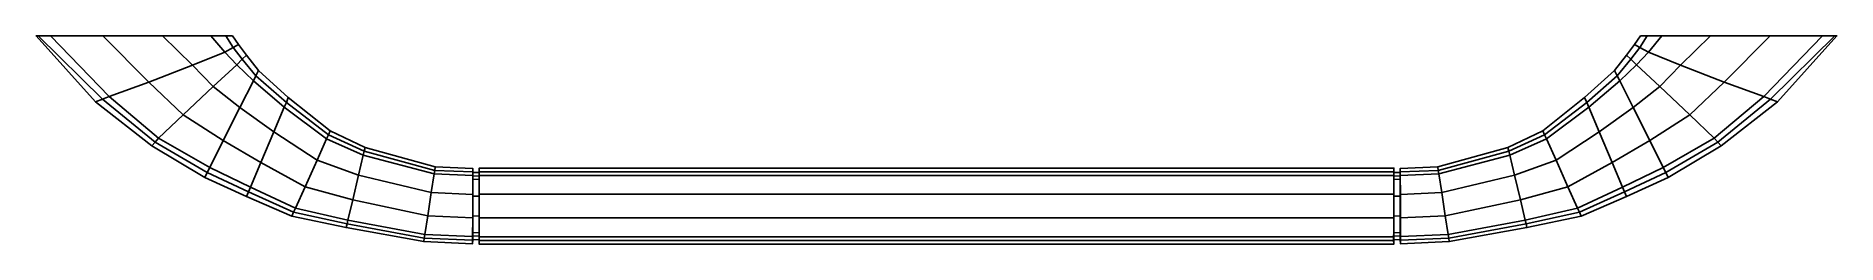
# Model space of a CAD drawing. Extents: x -128 to 127, y -29 to 0.
import ezdxf

# ---------------------------------------------------------------- set-up
doc = ezdxf.new("R2010")
doc.units = 0
doc.layers.add('METAL', color=204, linetype='CONTINUOUS')

msp = doc.modelspace()

# ---------------------------------------------------------------- meshes
at = {"layer": 'METAL'}
mesh = msp.add_polyface(dxfattribs=at)
corners = [(-119.06, -9.34, 0.2), (-118.1, -8.96, 1.63), (-127.18, 0, 1.44), (-127.5, 0, 0.2), (-117.15, -8.59, 3.07), (-111.51, -6.56, 4.84), (-118.04, 0, 4.21), (-125.45, 0, 2.63), (-105.34, -4.14, 4.84), (-109.58, 0, 4.21), (-100.79, -2.31, 3.07), (-102.73, 0, 2.68), (-99.58, -1.65, 1.63), (-100.61, 0, 1.44), (-103.62, -20.07, 0.2), (-103.26, -19.34, 1.93), (-110.62, -15.03, 1.79), (-111.1, -15.58, 0.2), (-100.99, -14.83, 5.79), (-106.68, -11.19, 5.34), (-110.14, -14.47, 3.38), (-102.89, -18.62, 3.65), (-98.64, -10.14, 5.79), (-102.42, -7.14, 5.34), (-96.73, -6.36, 3.65), (-99.09, -4.09, 3.38), (-97.71, -22.75, 0.2), (-97.43, -22.08, 2.14), (-98.33, -3.29, 1.79), (-97.15, -21.41, 4.07), (-98.85, -1.19, 0.2), (-99.69, 0, 0.2), (-127.18, 0, -1.04), (-118.1, -8.96, -1.23), (-117.15, -8.59, -2.67), (-125.45, 0, -2.23), (-118.04, 0, -3.81), (-111.51, -6.56, -4.44), (-109.58, 0, -3.81), (-105.34, -4.14, -4.44), (-102.73, 0, -2.28), (-100.79, -2.31, -2.67), (-100.61, 0, -1.04), (-99.58, -1.65, -1.23), (-110.62, -15.03, -1.39), (-103.26, -19.34, -1.53), (-100.99, -14.83, -5.39), (-102.89, -18.62, -3.25), (-110.14, -14.47, -2.98), (-106.68, -11.19, -4.94), (-98.64, -10.14, -5.39), (-102.42, -7.14, -4.94), (-96.73, -6.36, -3.25), (-99.09, -4.09, -2.98), (-97.43, -22.08, -1.73), (-98.33, -3.29, -1.39), (-97.15, -21.41, -3.67)]
mesh.append_faces([[corners[k] for k in face] for face in [(0, 1, 2, 3), (4, 5, 6, 7), (5, 8, 9, 6), (8, 10, 11, 9), (10, 12, 13, 11), (14, 15, 16, 17), (18, 19, 20, 21), (22, 23, 19, 18), (24, 25, 23, 22), (26, 27, 15, 14), (17, 16, 1, 0), (20, 19, 5, 4), (19, 23, 8, 5), (23, 25, 10, 8), (25, 28, 12, 10), (1, 4, 7, 2), (15, 21, 20, 16), (29, 21, 15, 27), (16, 20, 4, 1), (12, 30, 31, 13), (0, 3, 32, 33), (34, 35, 36, 37), (37, 36, 38, 39), (39, 38, 40, 41), (41, 40, 42, 43), (14, 17, 44, 45), (46, 47, 48, 49), (50, 46, 49, 51), (52, 50, 51, 53), (26, 14, 45, 54), (17, 0, 33, 44), (48, 34, 37, 49), (49, 37, 39, 51), (51, 39, 41, 53), (53, 41, 43, 55), (33, 32, 35, 34), (45, 44, 48, 47), (56, 54, 45, 47), (44, 33, 34, 48), (43, 42, 31, 30)]])
mesh = msp.add_polyface(dxfattribs=at)
corners = [(119.02, -9.34, 0.2), (127.46, 0, 0.2), (127.14, 0, 1.44), (118.07, -8.96, 1.63), (117.11, -8.59, 3.07), (125.42, 0, 2.63), (118, 0, 4.21), (111.48, -6.56, 4.84), (109.54, 0, 4.21), (105.3, -4.14, 4.84), (102.69, 0, 2.68), (100.76, -2.31, 3.07), (100.57, 0, 1.44), (99.54, -1.65, 1.63), (103.58, -20.07, 0.2), (111.07, -15.58, 0.2), (110.58, -15.03, 1.79), (103.22, -19.34, 1.93), (100.95, -14.83, 5.79), (102.86, -18.62, 3.65), (110.1, -14.47, 3.38), (106.65, -11.19, 5.34), (98.6, -10.14, 5.79), (102.38, -7.14, 5.34), (96.7, -6.36, 3.65), (99.06, -4.09, 3.38), (97.68, -22.75, 0.2), (97.39, -22.08, 2.14), (95.63, -17.91, 6.25), (97.11, -21.41, 4.07), (98.29, -3.29, 1.79), (99.65, 0, 0.2), (98.81, -1.19, 0.2), (118.07, -8.96, -1.23), (127.14, 0, -1.04), (117.11, -8.59, -2.67), (111.48, -6.56, -4.44), (118, 0, -3.81), (125.42, 0, -2.23), (105.3, -4.14, -4.44), (109.54, 0, -3.81), (100.76, -2.31, -2.67), (102.69, 0, -2.28), (99.54, -1.65, -1.23), (100.57, 0, -1.04), (103.22, -19.34, -1.53), (110.58, -15.03, -1.39), (100.95, -14.83, -5.39), (106.65, -11.19, -4.94), (110.1, -14.47, -2.98), (102.86, -18.62, -3.25), (98.6, -10.14, -5.39), (102.38, -7.14, -4.94), (96.7, -6.36, -3.25), (99.06, -4.09, -2.98), (97.39, -22.08, -1.73), (98.29, -3.29, -1.39), (97.11, -21.41, -3.67)]
mesh.append_faces([[corners[k] for k in face] for face in [(0, 1, 2, 3), (4, 5, 6, 7), (7, 6, 8, 9), (9, 8, 10, 11), (11, 10, 12, 13), (14, 15, 16, 17), (18, 19, 20, 21), (22, 18, 21, 23), (24, 22, 23, 25), (26, 14, 17, 27), (28, 29, 19, 18), (15, 0, 3, 16), (20, 4, 7, 21), (21, 7, 9, 23), (23, 9, 11, 25), (25, 11, 13, 30), (3, 2, 5, 4), (17, 16, 20, 19), (29, 27, 17, 19), (16, 3, 4, 20), (13, 12, 31, 32), (0, 33, 34, 1), (35, 36, 37, 38), (36, 39, 40, 37), (39, 41, 42, 40), (41, 43, 44, 42), (14, 45, 46, 15), (47, 48, 49, 50), (51, 52, 48, 47), (53, 54, 52, 51), (26, 55, 45, 14), (15, 46, 33, 0), (49, 48, 36, 35), (48, 52, 39, 36), (52, 54, 41, 39), (54, 56, 43, 41), (33, 35, 38, 34), (45, 50, 49, 46), (57, 50, 45, 55), (46, 49, 35, 33), (43, 32, 31, 44)]])
mesh = msp.add_polyface(dxfattribs=at)
corners = [(-99.09, -4.09, 3.38), (-96.73, -6.36, 3.65), (-96.37, -5.63, 1.93), (-98.33, -3.29, 1.79), (-95.66, -17.91, 6.25), (-100.99, -14.83, 5.79), (-102.89, -18.62, 3.65), (-97.15, -21.41, 4.07), (-93.83, -13.58, 6.25), (-98.64, -10.14, 5.79), (-92.35, -10.08, 4.07), (-92.06, -9.41, 2.14), (-91.3, -25.54, 0.2), (-91.04, -24.96, 2.27), (-97.43, -22.08, 2.14), (-97.71, -22.75, 0.2), (-89.41, -21.36, 6.88), (-90.78, -24.39, 4.33), (-87.72, -17.62, 6.88), (-86.36, -14.59, 4.33), (-86.1, -14.02, 2.27), (-83.6, -27.16, 0.2), (-83.47, -26.62, 2.38), (-82.67, -23.23, 7.24), (-83.34, -26.08, 4.55), (-81.84, -19.72, 7.24), (-81.17, -16.88, 4.55), (-96.01, -4.91, 0.2), (-97.68, -2.72, 0.2), (-91.78, -8.74, 0.2), (-85.84, -13.44, 0.2), (-98.85, -1.19, 0.2), (-99.58, -1.65, 1.63), (-99.09, -4.09, -2.98), (-98.33, -3.29, -1.39), (-96.37, -5.63, -1.53), (-96.73, -6.36, -3.25), (-95.66, -17.91, -5.85), (-97.15, -21.41, -3.67), (-102.89, -18.62, -3.25), (-100.99, -14.83, -5.39), (-93.83, -13.58, -5.85), (-98.64, -10.14, -5.39), (-92.35, -10.08, -3.67), (-92.06, -9.41, -1.73), (-97.43, -22.08, -1.73), (-91.04, -24.96, -1.86), (-89.41, -21.36, -6.48), (-90.78, -24.39, -3.93), (-87.72, -17.62, -6.48), (-86.36, -14.59, -3.93), (-86.1, -14.02, -1.86), (-83.47, -26.62, -1.97), (-82.67, -23.23, -6.84), (-83.34, -26.08, -4.15), (-81.84, -19.72, -6.84), (-81.17, -16.88, -4.15), (-99.58, -1.65, -1.23)]
mesh.append_faces([[corners[k] for k in face] for face in [(0, 1, 2, 3), (4, 5, 6, 7), (8, 9, 5, 4), (10, 1, 9, 8), (1, 10, 11, 2), (12, 13, 14, 15), (16, 4, 7, 17), (18, 8, 4, 16), (19, 10, 8, 18), (10, 19, 20, 11), (21, 22, 13, 12), (23, 16, 17, 24), (25, 18, 16, 23), (26, 19, 18, 25), (17, 7, 14, 13), (24, 17, 13, 22), (27, 28, 3, 2), (29, 27, 2, 11), (30, 29, 11, 20), (28, 31, 32, 3), (33, 34, 35, 36), (37, 38, 39, 40), (41, 37, 40, 42), (43, 41, 42, 36), (36, 35, 44, 43), (12, 15, 45, 46), (47, 48, 38, 37), (49, 47, 37, 41), (50, 49, 41, 43), (43, 44, 51, 50), (21, 12, 46, 52), (53, 54, 48, 47), (55, 53, 47, 49), (56, 55, 49, 50), (48, 46, 45, 38), (54, 52, 46, 48), (27, 35, 34, 28), (29, 44, 35, 27), (30, 51, 44, 29), (28, 34, 57, 31)]])
mesh = msp.add_polyface(dxfattribs=at)
corners = [(99.06, -4.09, 3.38), (98.29, -3.29, 1.79), (96.33, -5.63, 1.93), (96.7, -6.36, 3.65), (93.79, -13.58, 6.25), (95.63, -17.91, 6.25), (100.95, -14.83, 5.79), (98.6, -10.14, 5.79), (92.31, -10.08, 4.07), (92.03, -9.41, 2.14), (91.27, -25.54, 0.2), (97.68, -22.75, 0.2), (97.39, -22.08, 2.14), (91.01, -24.96, 2.27), (89.38, -21.36, 6.88), (90.74, -24.39, 4.33), (97.11, -21.41, 4.07), (87.69, -17.62, 6.88), (86.32, -14.59, 4.33), (86.06, -14.02, 2.27), (83.56, -27.16, 0.2), (83.44, -26.62, 2.38), (82.64, -23.23, 7.24), (83.31, -26.08, 4.55), (81.8, -19.72, 7.24), (81.13, -16.88, 4.55), (95.97, -4.91, 0.2), (97.65, -2.72, 0.2), (91.74, -8.74, 0.2), (85.8, -13.44, 0.2), (99.54, -1.65, 1.63), (98.81, -1.19, 0.2), (99.06, -4.09, -2.98), (96.7, -6.36, -3.25), (96.33, -5.63, -1.53), (98.29, -3.29, -1.39), (95.63, -17.91, -5.85), (100.95, -14.83, -5.39), (102.86, -18.62, -3.25), (97.11, -21.41, -3.67), (93.79, -13.58, -5.85), (98.6, -10.14, -5.39), (92.31, -10.08, -3.67), (92.03, -9.41, -1.73), (91.01, -24.96, -1.86), (97.39, -22.08, -1.73), (89.38, -21.36, -6.48), (90.74, -24.39, -3.93), (87.69, -17.62, -6.48), (86.32, -14.59, -3.93), (86.06, -14.02, -1.86), (83.44, -26.62, -1.97), (82.64, -23.23, -6.84), (83.31, -26.08, -4.15), (81.8, -19.72, -6.84), (81.13, -16.88, -4.15), (81, -16.34, -1.97), (99.54, -1.65, -1.23)]
mesh.append_faces([[corners[k] for k in face] for face in [(0, 1, 2, 3), (4, 5, 6, 7), (8, 4, 7, 3), (3, 2, 9, 8), (10, 11, 12, 13), (14, 15, 16, 5), (17, 14, 5, 4), (18, 17, 4, 8), (8, 9, 19, 18), (20, 10, 13, 21), (22, 23, 15, 14), (24, 22, 14, 17), (25, 24, 17, 18), (15, 13, 12, 16), (23, 21, 13, 15), (26, 2, 1, 27), (28, 9, 2, 26), (29, 19, 9, 28), (27, 1, 30, 31), (32, 33, 34, 35), (36, 37, 38, 39), (40, 41, 37, 36), (42, 33, 41, 40), (33, 42, 43, 34), (10, 44, 45, 11), (46, 36, 39, 47), (48, 40, 36, 46), (49, 42, 40, 48), (42, 49, 50, 43), (20, 51, 44, 10), (52, 46, 47, 53), (54, 48, 46, 52), (55, 49, 48, 54), (49, 55, 56, 50), (47, 39, 45, 44), (53, 47, 44, 51), (26, 27, 35, 34), (28, 26, 34, 43), (29, 28, 43, 50), (27, 31, 57, 35)]])
mesh = msp.add_polyface(dxfattribs=at)
corners = [(-86.36, -14.59, 4.33), (-81.17, -16.88, 4.55), (-81.04, -16.34, 2.38), (-86.1, -14.02, 2.27), (-72.62, -29.13, 0.2), (-72.54, -28.63, 2.58), (-83.47, -26.62, 2.38), (-83.6, -27.16, 0.2), (-72.05, -25.47, 7.9), (-82.67, -23.23, 7.24), (-83.34, -26.08, 4.55), (-72.46, -28.12, 4.96), (-71.54, -22.2, 7.9), (-81.84, -19.72, 7.24), (-71.13, -19.55, 4.96), (-71.06, -19.04, 2.58), (-65.69, -29.44, 0.2), (-65.69, -28.93, 2.58), (-65.69, -28.42, 4.96), (-65.68, -25.75, 7.9), (-65.68, -22.45, 7.9), (-65.68, -19.78, 4.96), (-65.68, -19.27, 2.58), (-80.91, -15.79, 0.2), (-85.84, -13.44, 0.2), (-70.98, -18.54, 0.2), (-86.36, -14.59, -3.93), (-86.1, -14.02, -1.86), (-81.04, -16.34, -1.97), (-81.17, -16.88, -4.15), (-83.47, -26.62, -1.97), (-72.54, -28.63, -2.18), (-72.05, -25.47, -7.5), (-72.46, -28.12, -4.56), (-83.34, -26.08, -4.15), (-82.67, -23.23, -6.84), (-71.54, -22.2, -7.5), (-81.84, -19.72, -6.84), (-71.13, -19.55, -4.56), (-71.06, -19.04, -2.18), (-65.69, -28.93, -2.18), (-65.68, -25.75, -7.5), (-65.69, -28.42, -4.56), (-65.68, -22.45, -7.5), (-65.68, -19.78, -4.56), (-65.68, -19.27, -2.18), (-65.68, -18.76, 0.2), (-65.69, -28.93, -2.18), (-65.69, -28.42, -4.56), (-65.66, -27.87, -4.28), (-65.66, -28.33, -2.05), (-65.69, -28.42, -4.56), (-65.68, -25.75, -7.5), (-65.68, -25.5, -6.94), (-65.66, -27.87, -4.28), (-65.68, -25.75, -7.5), (-65.68, -22.45, -7.5), (-65.68, -22.69, -6.94), (-65.68, -25.5, -6.94), (-65.68, -22.45, -7.5), (-65.68, -19.78, -4.56), (-65.66, -20.32, -4.28), (-65.68, -22.69, -6.94), (-65.68, -19.78, 4.96), (-65.68, -22.45, 7.9), (-65.68, -22.69, 7.34), (-65.66, -20.32, 4.68), (-65.68, -22.45, 7.9), (-65.68, -25.75, 7.9), (-65.68, -25.5, 7.34), (-65.68, -22.69, 7.34), (-65.68, -25.75, 7.9), (-65.69, -28.42, 4.96), (-65.66, -27.87, 4.68), (-65.68, -25.5, 7.34), (-65.69, -28.42, 4.96), (-65.69, -28.93, 2.58), (-65.66, -28.33, 2.45), (-65.66, -27.87, 4.68)]
mesh.append_faces([[corners[k] for k in face] for face in [(0, 1, 2, 3), (4, 5, 6, 7), (8, 9, 10, 11), (12, 13, 9, 8), (14, 1, 13, 12), (1, 14, 15, 2), (16, 17, 5, 4), (18, 19, 8, 11), (19, 20, 12, 8), (20, 21, 14, 12), (21, 22, 15, 14), (11, 10, 6, 5), (23, 24, 3, 2), (25, 23, 2, 15), (26, 27, 28, 29), (4, 7, 30, 31), (32, 33, 34, 35), (36, 32, 35, 37), (38, 36, 37, 29), (29, 28, 39, 38), (31, 40, 16, 4), (32, 41, 42, 33), (36, 43, 41, 32), (38, 44, 43, 36), (39, 45, 44, 38), (33, 31, 30, 34), (23, 28, 27, 24), (25, 39, 28, 23), (11, 5, 17, 18), (25, 15, 22, 46), (40, 31, 33, 42), (45, 39, 25, 46), (47, 48, 49, 50), (51, 52, 53, 54), (55, 56, 57, 58), (59, 60, 61, 62), (63, 64, 65, 66), (67, 68, 69, 70), (71, 72, 73, 74), (75, 76, 77, 78)]])
mesh = msp.add_polyface(dxfattribs=at)
corners = [(86.32, -14.59, 4.33), (86.06, -14.02, 2.27), (81, -16.34, 2.38), (81.13, -16.88, 4.55), (72.58, -29.13, 0.2), (83.56, -27.16, 0.2), (83.44, -26.62, 2.38), (72.5, -28.63, 2.58), (72.01, -25.47, 7.9), (72.42, -28.12, 4.96), (83.31, -26.08, 4.55), (82.64, -23.23, 7.24), (71.51, -22.2, 7.9), (81.8, -19.72, 7.24), (71.1, -19.55, 4.96), (71.02, -19.04, 2.58), (65.65, -29.44, 0.2), (65.65, -28.93, 2.58), (65.65, -28.42, 4.96), (65.65, -25.75, 7.9), (65.65, -22.45, 7.9), (65.64, -19.78, 4.96), (65.64, -19.27, 2.58), (80.87, -15.79, 0.2), (85.8, -13.44, 0.2), (70.94, -18.54, 0.2), (72.5, -28.63, -2.18), (83.44, -26.62, -1.97), (72.01, -25.47, -7.5), (82.64, -23.23, -6.84), (83.31, -26.08, -4.15), (72.42, -28.12, -4.56), (71.51, -22.2, -7.5), (81.8, -19.72, -6.84), (71.1, -19.55, -4.56), (81.13, -16.88, -4.15), (71.02, -19.04, -2.18), (81, -16.34, -1.97), (65.65, -28.93, -2.18), (65.65, -28.42, -4.56), (65.65, -25.75, -7.5), (65.65, -22.45, -7.5), (65.64, -19.78, -4.56), (65.64, -19.27, -2.18), (86.06, -14.02, -1.86), (65.64, -18.76, 0.2), (65.65, -29.44, 0.2), (65.62, -28.82, 0.2), (65.62, -28.33, -2.05), (65.65, -28.93, -2.18), (65.65, -28.93, -2.18), (65.62, -28.33, -2.05), (65.63, -27.87, -4.28), (65.65, -28.42, -4.56), (65.65, -28.42, -4.56), (65.63, -27.87, -4.28), (65.64, -25.5, -6.94), (65.65, -25.75, -7.5), (65.65, -25.75, -7.5), (65.64, -25.5, -6.94), (65.64, -22.69, -6.94), (65.65, -22.45, -7.5), (65.65, -22.45, -7.5), (65.64, -22.69, -6.94), (65.63, -20.32, -4.28), (65.64, -19.78, -4.56), (65.64, -19.78, 4.96), (65.63, -20.32, 4.68), (65.64, -22.69, 7.34), (65.65, -22.45, 7.9), (65.65, -22.45, 7.9), (65.64, -22.69, 7.34), (65.64, -25.5, 7.34), (65.65, -25.75, 7.9), (65.65, -25.75, 7.9), (65.64, -25.5, 7.34), (65.63, -27.87, 4.68), (65.65, -28.42, 4.96), (65.65, -28.42, 4.96), (65.63, -27.87, 4.68), (65.62, -28.33, 2.45), (65.65, -28.93, 2.58)]
mesh.append_faces([[corners[k] for k in face] for face in [(0, 1, 2, 3), (4, 5, 6, 7), (8, 9, 10, 11), (12, 8, 11, 13), (14, 12, 13, 3), (3, 2, 15, 14), (16, 4, 7, 17), (18, 9, 8, 19), (19, 8, 12, 20), (20, 12, 14, 21), (21, 14, 15, 22), (9, 7, 6, 10), (23, 2, 1, 24), (25, 15, 2, 23), (4, 26, 27, 5), (28, 29, 30, 31), (32, 33, 29, 28), (34, 35, 33, 32), (35, 34, 36, 37), (26, 4, 16, 38), (28, 31, 39, 40), (32, 28, 40, 41), (34, 32, 41, 42), (36, 34, 42, 43), (31, 30, 27, 26), (23, 24, 44, 37), (25, 23, 37, 36), (9, 18, 17, 7), (25, 45, 22, 15), (38, 39, 31, 26), (43, 45, 25, 36), (46, 47, 48, 49), (50, 51, 52, 53), (54, 55, 56, 57), (58, 59, 60, 61), (62, 63, 64, 65), (66, 67, 68, 69), (70, 71, 72, 73), (74, 75, 76, 77), (78, 79, 80, 81)]])
mesh = msp.add_polyface(dxfattribs=at)
corners = [(64.73, -29.48, 0.2), (64.73, -28.97, 2.58), (-64.77, -28.97, 2.58), (-64.77, -29.48, 0.2), (-64.75, -27.91, 4.68), (-65.66, -27.87, 4.68), (-65.66, -28.33, 2.45), (-64.74, -28.37, 2.45), (-64.75, -19.84, 2.45), (-64.74, -19.34, 0.2), (-65.66, -19.37, 0.2), (-65.66, -19.87, 2.45), (-64.77, -28.45, -4.56), (-64.77, -25.77, -7.5), (64.73, -25.77, -7.5), (64.73, -28.45, -4.56), (-64.77, -19.24, -2.18), (64.73, -19.24, -2.18), (64.73, -19.75, -4.56), (-64.77, -19.75, -4.56), (-65.66, -28.33, -2.05), (-65.66, -27.87, -4.28), (-64.75, -27.91, -4.28), (-64.74, -28.37, -2.05), (-64.75, -19.84, -2.05), (-65.66, -19.87, -2.05), (-64.77, -22.44, -7.5), (64.73, -22.44, -7.5), (-64.76, -18.73, 0.2), (64.73, -18.73, 0.2), (-64.74, -28.87, 0.2), (-65.66, -28.82, 0.2), (-64.76, -25.52, 7.34), (-65.68, -25.5, 7.34), (-64.76, -22.69, 7.34), (-65.68, -22.69, 7.34), (-64.75, -20.3, 4.68), (-65.66, -20.32, 4.68), (-65.68, -25.5, -6.94), (-64.76, -25.52, -6.94), (-65.68, -22.69, -6.94), (-64.76, -22.69, -6.94), (-65.66, -20.32, -4.28), (-64.75, -20.3, -4.28), (-64.77, -29.48, 0.2), (-64.77, -28.97, 2.58), (-64.74, -28.37, 2.45), (-64.74, -28.87, 0.2), (-64.77, -28.97, 2.58), (-64.77, -28.45, 4.96), (-64.75, -27.91, 4.68), (-64.74, -28.37, 2.45), (-64.77, -28.45, 4.96), (-64.77, -25.77, 7.9), (-64.76, -25.52, 7.34), (-64.75, -27.91, 4.68), (-64.77, -25.77, 7.9), (-64.77, -22.44, 7.9), (-64.76, -22.69, 7.34), (-64.76, -25.52, 7.34), (-64.77, -22.44, 7.9), (-64.77, -19.75, 4.96), (-64.75, -20.3, 4.68), (-64.76, -22.69, 7.34), (-64.77, -19.75, 4.96), (-64.77, -19.24, 2.58), (-64.75, -19.84, 2.45), (-64.75, -20.3, 4.68), (-64.77, -19.24, 2.58), (-64.76, -18.73, 0.2), (-64.74, -19.34, 0.2), (-64.75, -19.84, 2.45), (-64.76, -18.73, 0.2), (-64.77, -19.24, -2.18), (-64.75, -19.84, -2.05), (-64.74, -19.34, 0.2), (-64.77, -19.24, -2.18), (-64.77, -19.75, -4.56), (-64.75, -20.3, -4.28), (-64.75, -19.84, -2.05), (-64.77, -19.75, -4.56), (-64.77, -22.44, -7.5), (-64.76, -22.69, -6.94), (-64.75, -20.3, -4.28), (-64.77, -22.44, -7.5), (-64.77, -25.77, -7.5), (-64.76, -25.52, -6.94), (-64.76, -22.69, -6.94), (-64.77, -25.77, -7.5), (-64.77, -28.45, -4.56), (-64.75, -27.91, -4.28), (-64.76, -25.52, -6.94), (-64.77, -28.45, -4.56), (-64.77, -28.97, -2.18), (-64.74, -28.37, -2.05), (-64.75, -27.91, -4.28), (-64.77, -28.97, -2.18), (-64.77, -29.48, 0.2), (-64.74, -28.87, 0.2), (-64.74, -28.37, -2.05), (-65.69, -28.93, 2.58), (-65.69, -29.44, 0.2), (-65.66, -28.82, 0.2), (-65.66, -28.33, 2.45), (-65.69, -29.44, 0.2), (-65.69, -28.93, -2.18), (-65.66, -28.33, -2.05), (-65.66, -28.82, 0.2), (-65.68, -19.78, -4.56), (-65.68, -19.27, -2.18), (-65.66, -19.87, -2.05), (-65.66, -20.32, -4.28), (-65.68, -19.27, -2.18), (-65.68, -18.76, 0.2), (-65.66, -19.37, 0.2), (-65.66, -19.87, -2.05), (-65.68, -18.76, 0.2), (-65.68, -19.27, 2.58), (-65.66, -19.87, 2.45), (-65.66, -19.37, 0.2), (-65.68, -19.27, 2.58), (-65.68, -19.78, 4.96), (-65.66, -20.32, 4.68), (-65.66, -19.87, 2.45), (-64.77, -25.77, 7.9), (-64.77, -28.45, 4.96), (64.73, -28.45, 4.96), (64.73, -25.77, 7.9)]
mesh.append_faces([[corners[k] for k in face] for face in [(0, 1, 2, 3), (4, 5, 6, 7), (8, 9, 10, 11), (12, 13, 14, 15), (16, 17, 18, 19), (20, 21, 22, 23), (24, 25, 10, 9), (26, 27, 14, 13), (28, 29, 17, 16), (30, 7, 6, 31), (4, 32, 33, 5), (32, 34, 35, 33), (34, 36, 37, 35), (36, 8, 11, 37), (23, 30, 31, 20), (38, 39, 22, 21), (40, 41, 39, 38), (42, 43, 41, 40), (25, 24, 43, 42), (44, 45, 46, 47), (48, 49, 50, 51), (52, 53, 54, 55), (56, 57, 58, 59), (60, 61, 62, 63), (64, 65, 66, 67), (68, 69, 70, 71), (72, 73, 74, 75), (76, 77, 78, 79), (80, 81, 82, 83), (84, 85, 86, 87), (88, 89, 90, 91), (92, 93, 94, 95), (96, 97, 98, 99), (100, 101, 102, 103), (104, 105, 106, 107), (108, 109, 110, 111), (112, 113, 114, 115), (116, 117, 118, 119), (120, 121, 122, 123), (124, 125, 126, 127), (125, 2, 1, 126)]])
mesh = msp.add_polyface(dxfattribs=at)
corners = [(-64.77, -19.24, 2.58), (64.73, -19.24, 2.58), (64.73, -18.73, 0.2), (-64.76, -18.73, 0.2), (64.73, -22.44, 7.9), (64.73, -19.75, 4.96), (-64.77, -19.75, 4.96), (-64.77, -22.44, 7.9), (64.71, -27.91, 4.68), (64.7, -28.37, 2.45), (65.62, -28.33, 2.45), (65.63, -27.87, 4.68), (64.71, -19.84, 2.45), (65.62, -19.87, 2.45), (65.62, -19.37, 0.2), (64.71, -19.34, 0.2), (64.73, -29.48, 0.2), (-64.77, -29.48, 0.2), (-64.77, -28.97, -2.18), (64.73, -28.97, -2.18), (65.62, -28.33, -2.05), (64.7, -28.37, -2.05), (64.71, -27.91, -4.28), (65.63, -27.87, -4.28), (64.71, -19.84, -2.05), (65.62, -19.87, -2.05), (-64.77, -25.77, 7.9), (64.73, -25.77, 7.9), (-64.77, -28.45, -4.56), (64.73, -28.45, -4.56), (64.7, -28.87, 0.2), (65.62, -28.82, 0.2), (65.64, -25.5, 7.34), (64.73, -25.52, 7.34), (65.64, -22.69, 7.34), (64.73, -22.69, 7.34), (65.63, -20.32, 4.68), (64.71, -20.3, 4.68), (65.64, -25.5, -6.94), (64.73, -25.52, -6.94), (65.64, -22.69, -6.94), (64.73, -22.69, -6.94), (65.63, -20.32, -4.28), (64.71, -20.3, -4.28), (64.73, -29.48, 0.2), (64.7, -28.87, 0.2), (64.7, -28.37, 2.45), (64.73, -28.97, 2.58), (64.73, -28.97, 2.58), (64.7, -28.37, 2.45), (64.71, -27.91, 4.68), (64.73, -28.45, 4.96), (64.73, -28.45, 4.96), (64.71, -27.91, 4.68), (64.73, -25.52, 7.34), (64.73, -25.77, 7.9), (64.73, -25.77, 7.9), (64.73, -25.52, 7.34), (64.73, -22.69, 7.34), (64.73, -22.44, 7.9), (64.73, -22.44, 7.9), (64.73, -22.69, 7.34), (64.71, -20.3, 4.68), (64.73, -19.75, 4.96), (64.73, -19.75, 4.96), (64.71, -20.3, 4.68), (64.71, -19.84, 2.45), (64.73, -19.24, 2.58), (64.73, -19.24, 2.58), (64.71, -19.84, 2.45), (64.71, -19.34, 0.2), (64.73, -18.73, 0.2), (64.73, -18.73, 0.2), (64.71, -19.34, 0.2), (64.71, -19.84, -2.05), (64.73, -19.24, -2.18), (64.73, -19.24, -2.18), (64.71, -19.84, -2.05), (64.71, -20.3, -4.28), (64.73, -19.75, -4.56), (64.73, -19.75, -4.56), (64.71, -20.3, -4.28), (64.73, -22.69, -6.94), (64.73, -22.44, -7.5), (64.73, -22.44, -7.5), (64.73, -22.69, -6.94), (64.73, -25.52, -6.94), (64.73, -25.77, -7.5), (64.73, -25.77, -7.5), (64.73, -25.52, -6.94), (64.71, -27.91, -4.28), (64.73, -28.45, -4.56), (64.73, -28.45, -4.56), (64.71, -27.91, -4.28), (64.7, -28.37, -2.05), (64.73, -28.97, -2.18), (64.73, -28.97, -2.18), (64.7, -28.37, -2.05), (64.7, -28.87, 0.2), (64.73, -29.48, 0.2), (65.65, -28.93, 2.58), (65.62, -28.33, 2.45), (65.62, -28.82, 0.2), (65.65, -29.44, 0.2), (65.64, -19.78, -4.56), (65.63, -20.32, -4.28), (65.62, -19.87, -2.05), (65.64, -19.27, -2.18), (65.64, -19.27, -2.18), (65.62, -19.87, -2.05), (65.62, -19.37, 0.2), (65.64, -18.76, 0.2), (65.64, -18.76, 0.2), (65.62, -19.37, 0.2), (65.62, -19.87, 2.45), (65.64, -19.27, 2.58), (65.64, -19.27, 2.58), (65.62, -19.87, 2.45), (65.63, -20.32, 4.68), (65.64, -19.78, 4.96), (-64.77, -22.44, -7.5), (-64.77, -19.75, -4.56), (64.73, -19.75, -4.56), (64.73, -22.44, -7.5)]
mesh.append_faces([[corners[k] for k in face] for face in [(0, 1, 2, 3), (4, 5, 6, 7), (1, 0, 6, 5), (8, 9, 10, 11), (12, 13, 14, 15), (16, 17, 18, 19), (20, 21, 22, 23), (24, 15, 14, 25), (4, 7, 26, 27), (18, 28, 29, 19), (30, 31, 10, 9), (8, 11, 32, 33), (33, 32, 34, 35), (35, 34, 36, 37), (37, 36, 13, 12), (21, 20, 31, 30), (38, 23, 22, 39), (40, 38, 39, 41), (42, 40, 41, 43), (25, 42, 43, 24), (44, 45, 46, 47), (48, 49, 50, 51), (52, 53, 54, 55), (56, 57, 58, 59), (60, 61, 62, 63), (64, 65, 66, 67), (68, 69, 70, 71), (72, 73, 74, 75), (76, 77, 78, 79), (80, 81, 82, 83), (84, 85, 86, 87), (88, 89, 90, 91), (92, 93, 94, 95), (96, 97, 98, 99), (100, 101, 102, 103), (104, 105, 106, 107), (108, 109, 110, 111), (112, 113, 114, 115), (116, 117, 118, 119), (120, 121, 122, 123)]])

doc.saveas('drawing.dxf')
